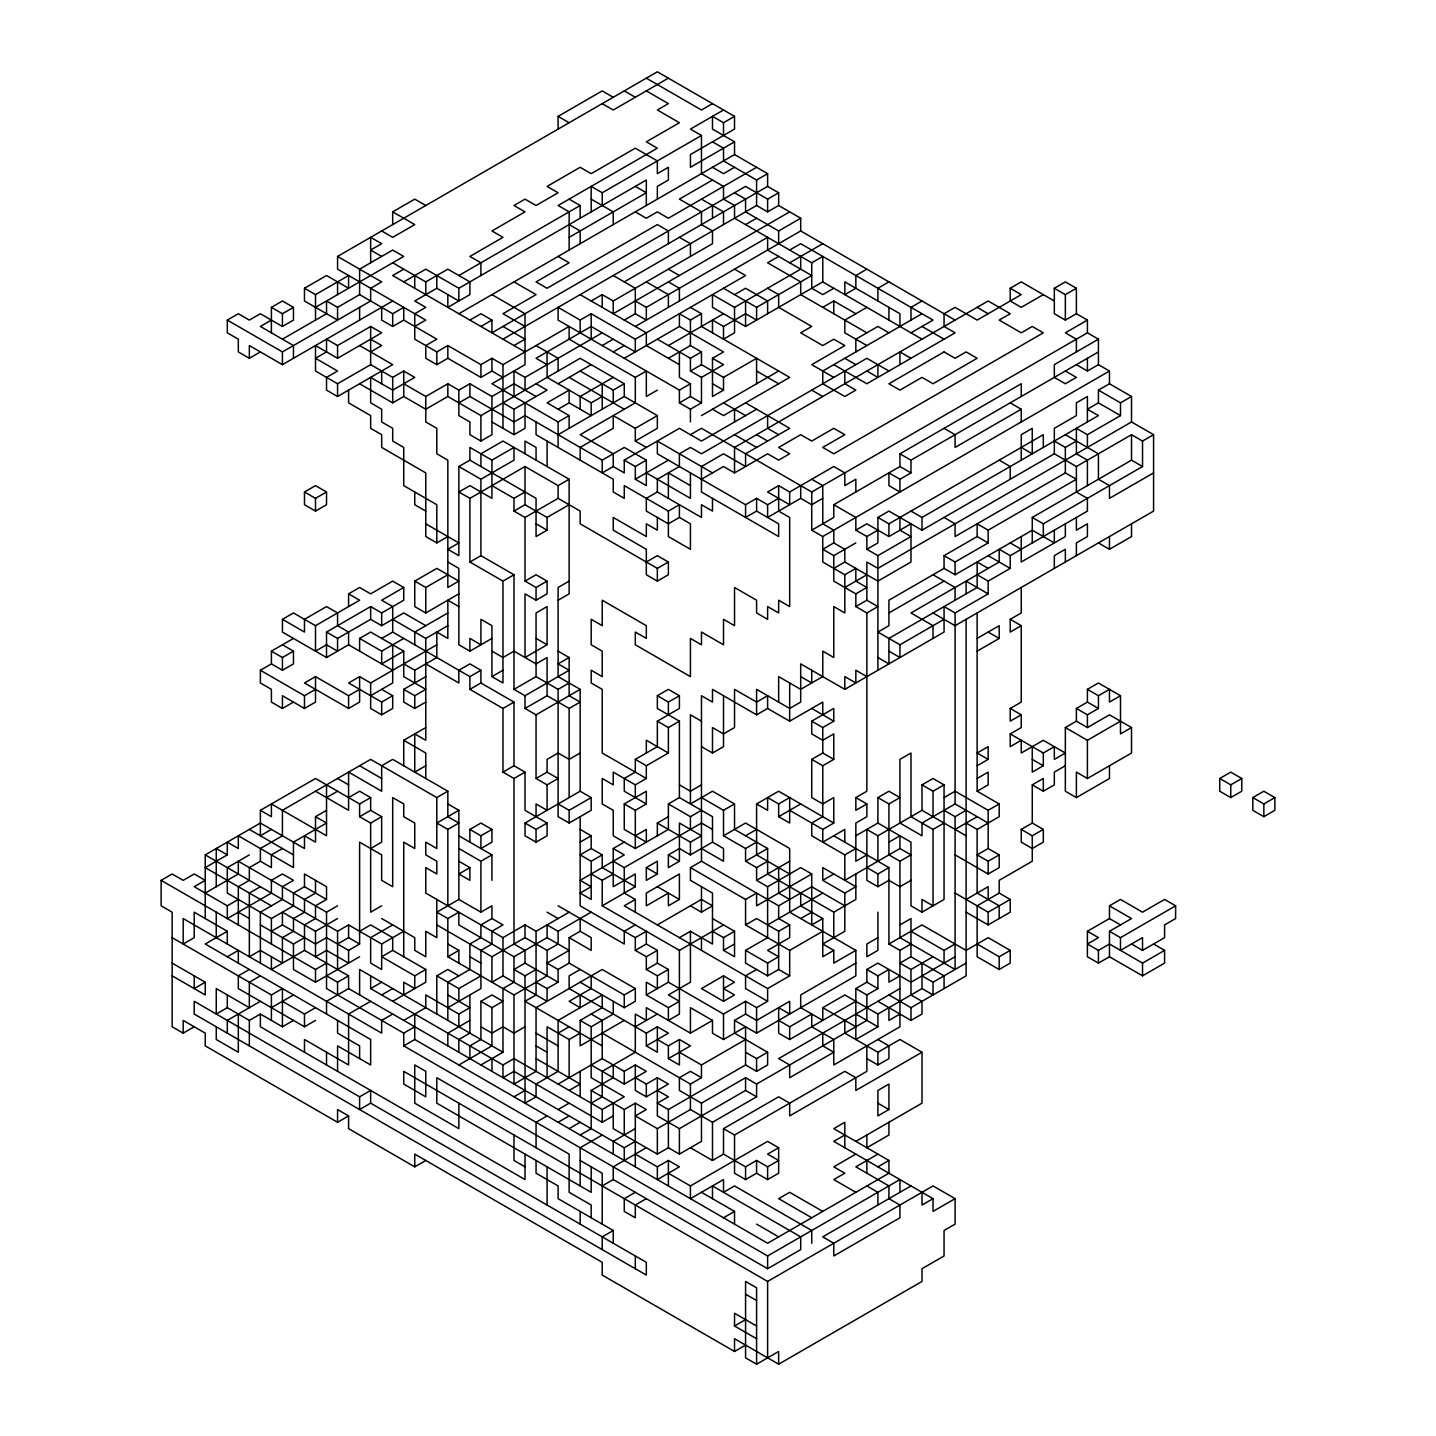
<?xml version="1.0" encoding="UTF-8"?>
<svg xmlns="http://www.w3.org/2000/svg" width="1436" height="1436" viewBox="0 0 1436 1436"><rect width="100%" height="100%" fill="white"/><g stroke="black" fill="none" stroke-linecap="round" stroke-linejoin="round"><path stroke-width="1.5" d="M392.692 224.59L392.692 211.864L414.753 199.137L425.774 205.492M558.101 129.096L558.101 116.37L602.222 90.899L613.244 97.271M260.383 351.928L249.343 358.282L238.322 351.928L238.322 339.183L227.301 332.829L227.301 320.084L238.322 313.73L249.343 320.084L260.383 313.73L282.425 326.457L293.465 320.084L293.465 307.358L282.425 300.986L271.404 307.358L271.404 332.829M414.753 326.457L425.774 320.084L337.568 269.16L337.568 256.434L657.347 71.8L734.532 116.37L734.532 129.096L690.429 154.567L690.429 167.294L734.532 141.823L734.532 154.567L458.856 313.73M304.486 288.259L326.528 275.532L348.589 288.259L348.589 275.532L315.507 294.631L304.486 288.259L304.486 300.986L337.568 320.084L337.568 307.358L359.61 294.631L392.692 313.73L403.731 307.358L403.731 320.084L392.692 326.457L381.671 320.084L381.671 307.358M668.386 78.172L613.244 109.998L602.222 103.625M271.404 320.084L260.383 326.457L293.465 345.555L293.465 358.282M271.404 307.358L282.425 313.73L293.465 307.358M315.507 307.358L403.731 256.434L392.692 250.061L359.61 269.16L359.61 294.631M282.425 339.183L326.528 313.73L326.528 300.986L337.568 307.358M403.731 269.16L392.692 275.532L525.02 351.928M227.301 320.084L282.425 351.928L370.65 300.986L370.65 288.259L381.671 281.887L337.568 256.434M403.731 281.887L425.774 269.16L458.856 288.259L646.326 180.038L646.326 205.492M712.489 103.625L701.468 109.998L646.326 78.172M249.343 358.282L249.343 345.555L282.425 364.654L392.692 300.986M392.692 262.788L425.774 281.887L447.835 269.16L469.895 281.887L469.895 294.631L447.835 307.358L447.835 294.631M723.511 109.998L690.429 129.096L701.468 135.469L701.468 173.666L723.511 186.393L723.511 199.137L734.532 205.492L734.532 218.236L811.735 262.788L822.756 256.434L822.756 281.887L745.571 326.457L712.489 307.358L712.489 294.631L734.532 307.358L800.696 269.16L800.696 256.434M359.61 345.555L392.692 364.654L337.568 396.498L326.528 390.125L326.528 377.399L337.568 371.026L315.507 358.282L326.528 351.928L326.528 339.183L337.568 345.555L370.65 326.457L381.671 332.829L337.568 358.282L315.507 345.555L315.507 371.026L337.568 383.753L370.65 364.654L392.692 377.399L403.731 371.026L414.753 377.399L392.692 390.125L370.65 377.399L370.65 402.852L381.671 409.224L381.671 421.951L392.692 428.323L392.692 441.049L403.731 447.422L403.731 485.619L436.813 504.718L436.813 542.916L447.835 536.561M458.856 288.259L458.856 300.986L436.813 288.259L414.753 300.986L425.774 307.358L414.753 313.73L414.753 339.183L436.813 351.928L447.835 345.555L480.916 364.654L491.938 358.282L502.977 364.654L569.141 326.457L569.141 339.183L635.304 377.399L646.326 371.026L646.326 396.498L657.347 390.125M458.856 275.532L580.162 205.492L580.162 218.236M591.183 211.864L591.183 186.393L602.222 192.765L701.468 135.469M734.532 141.823L712.489 129.096L712.489 116.37L723.511 122.724L734.532 116.37M370.65 351.928L381.671 345.555L370.65 339.183M569.141 237.335L646.326 192.765L635.304 186.393M469.895 320.084L480.916 313.73L491.938 320.084L491.938 332.829L745.571 186.393L767.614 199.137L778.653 192.765L778.653 205.492L800.696 218.236L800.696 230.963L635.304 326.457M712.489 180.038L679.408 199.137L701.468 211.864L701.468 224.59L712.489 230.963L712.489 243.689L613.244 300.986L602.222 294.631L591.183 300.986M734.532 167.294L723.511 173.666L712.489 167.294M480.916 326.457L491.938 320.084M756.592 167.294L668.386 218.236L657.347 211.864L646.326 218.236L635.304 211.864M403.731 320.084L436.813 339.183L425.774 345.555L425.774 358.282L436.813 364.654L447.835 358.282L480.916 377.399L491.938 371.026L502.977 377.399M712.489 141.823L723.511 148.195L723.511 160.94L756.592 180.038L767.614 173.666L767.614 186.393L778.653 192.765M359.61 383.753L392.692 402.852L403.731 396.498L425.774 409.224L447.835 396.498L480.916 415.596L580.162 358.3L624.265 383.753L624.265 396.498L558.101 434.695M502.977 339.183L767.614 186.393M403.731 383.753L425.774 396.498L447.835 383.753L458.856 390.125L469.895 383.753L491.938 396.498L513.998 383.753L536.059 396.498M513.998 345.555L525.02 339.183L502.977 326.457M624.265 281.887L756.592 205.492L767.614 211.864L778.653 205.492M756.592 383.753L756.592 358.3L723.511 377.399L701.468 364.654L701.468 351.928L690.429 358.3L690.429 371.026L701.468 377.399L701.468 402.852L690.429 396.498L690.429 383.753L679.408 390.125L558.101 320.084L558.101 307.358L580.162 320.084L591.183 313.73L635.304 339.183L745.571 275.532L734.532 269.16M745.571 224.59L756.592 218.236M304.486 491.992L315.507 485.619L326.528 491.992L326.528 504.718L315.507 511.09L304.486 504.718L304.486 491.992L315.507 498.346L326.528 491.992M458.856 402.852L469.895 396.498L469.895 383.753M789.674 211.864L613.244 313.73L613.244 300.986M513.998 396.498L513.998 371.026L525.02 377.399L602.222 332.829M624.265 320.084L635.304 313.73L646.326 320.084L646.326 307.358L635.304 300.986M646.326 307.358L767.614 237.335L767.614 250.061L811.735 275.532L756.592 307.358L723.511 288.259M734.532 192.765L745.571 199.137L745.571 211.864L778.653 230.963L800.696 218.236M602.222 345.555L613.244 339.183M502.977 402.852L513.998 409.224L547.08 390.125L536.059 383.753M558.101 383.753L591.183 364.654M613.244 351.928L624.265 345.555M778.653 256.434L767.614 262.788L800.696 281.887L800.696 294.631L866.859 332.829M789.674 250.061L800.696 243.689L933.023 320.084L910.98 332.829M458.856 390.125L458.856 415.596L469.895 421.951L469.895 434.695L480.916 441.049L491.938 434.695L491.938 396.498M624.265 358.3L679.408 326.457L723.511 351.928L712.489 358.3L712.489 396.498L723.511 390.125L723.511 377.399M679.408 326.457L679.408 313.73L690.429 320.084L701.468 313.73L701.468 326.457L789.674 377.399L723.511 415.596L712.489 409.224M734.532 294.631L745.571 288.259L767.614 300.986L767.614 313.73M789.674 262.788L822.756 243.689M425.774 523.817L458.856 542.916L447.835 549.288L458.856 555.66L458.856 466.52L469.895 460.148L536.059 498.346L536.059 536.561L547.08 530.189L547.08 517.445L525.02 504.718L525.02 466.52L558.101 485.619L569.141 479.247L569.141 593.858L558.101 600.212M491.938 421.951L513.998 434.695L525.02 428.323L525.02 402.852M558.101 409.224L569.141 402.852L591.183 415.596L591.183 402.852L547.08 377.399L547.08 351.928M613.244 377.399L580.162 396.498L580.162 409.224M668.386 345.555L723.511 313.73M469.895 460.148L469.895 447.422L491.938 460.148L513.998 447.422L513.998 460.148L480.916 479.247L458.856 466.52M491.938 294.631L525.02 313.73L525.02 364.654L491.938 383.753L558.101 421.951L569.141 415.596L569.141 428.323M591.183 402.852L602.222 396.498M580.162 371.026L613.244 390.125L624.265 383.753M668.386 358.3L690.429 345.555L690.429 320.084M712.489 332.829L712.489 320.084L723.511 326.457L745.571 313.73L756.592 320.084L756.592 307.358M491.938 460.148L491.938 498.346L469.895 485.619L458.856 491.992L469.895 498.346L525.02 466.52M690.429 371.026L701.468 364.654M833.777 288.259L822.756 294.631L811.735 288.259L811.735 262.788M866.859 269.16L855.838 275.532L855.838 288.259L844.817 294.631L844.817 281.887L899.941 313.73L899.941 326.457M701.468 377.399L723.511 364.654L712.489 358.3M822.756 307.358L833.777 300.986L855.838 313.73M282.425 619.329L304.486 632.055L304.486 619.329L326.528 606.584L337.568 612.957L337.568 625.683L348.589 632.055L348.589 644.782L326.528 657.526L282.425 632.055L282.425 619.329L293.465 612.957L315.507 625.683L359.61 600.23L348.589 593.858L348.589 606.584M348.589 593.858L359.61 587.486L370.65 593.858L392.692 581.113L403.731 587.486L403.731 600.23L381.671 612.957L370.65 606.584L326.528 632.055L326.528 657.526M491.938 485.619L513.998 498.346L525.02 491.992M635.304 428.323L657.347 415.596L657.347 428.323L635.304 441.049L635.304 428.323L613.244 415.596L613.244 428.323L580.162 447.422L580.162 460.148M679.408 390.125L679.408 402.852L690.429 396.498M888.92 281.887L877.899 288.259L877.899 300.986M293.465 702.078L282.425 708.451L271.404 702.078L271.404 689.352L260.383 682.98L260.383 670.253L271.404 663.881L271.404 651.154L293.465 638.428M513.998 498.346L513.998 511.09L525.02 504.718M469.895 396.498L513.998 421.951L525.02 415.596L602.222 460.148L624.265 447.422L646.326 460.148L646.326 485.619L635.304 479.247L635.304 466.52L646.326 460.148M679.408 402.852L690.429 409.224L701.468 402.852M866.859 307.358L844.817 320.084L844.817 332.829L866.859 345.555M271.404 651.154L282.425 657.526L293.465 651.154L293.465 663.881L282.425 670.253L271.404 663.881M403.731 587.486L381.671 600.23L392.692 606.584L392.692 632.055L381.671 638.428M458.856 593.858L425.774 612.957L414.753 606.584L414.753 581.113L436.813 568.387L458.856 581.113L447.835 587.486L447.835 460.148L436.813 453.794L436.813 428.323L425.774 421.951L425.774 396.498M513.998 511.09L525.02 517.445L558.101 498.346L580.162 511.09L580.162 523.817L657.347 568.387L668.386 562.014L668.386 574.741L657.347 581.113L646.326 574.741L646.326 549.288L613.244 530.189L613.244 517.445L646.326 536.561L646.326 523.817L657.347 530.189L657.347 517.445M635.304 377.399L635.304 402.852L580.162 434.695L613.244 453.794L613.244 466.52L602.222 472.893L602.222 460.148M613.244 466.52L624.265 472.893L624.265 460.148L679.408 428.323L701.468 441.049L756.592 409.224M701.468 415.596L778.653 371.026M326.528 632.055L337.568 638.428L370.65 619.329L370.65 606.584M414.753 581.113L425.774 587.486L447.835 574.759M469.895 498.346L469.895 562.014L480.916 555.66L513.998 574.759L513.998 689.352L525.02 695.724L569.141 670.253L558.101 663.881L569.141 657.526L569.141 695.724L580.162 702.078L569.141 708.451L547.08 695.724L525.02 708.451L525.02 695.724M547.08 517.445L569.141 504.718M690.429 434.695L701.468 428.323L811.735 491.992L1087.411 332.829L1098.432 339.183L1098.432 364.654L1087.411 371.026L1076.39 364.654M922.002 300.986L910.98 307.358L910.98 320.084M359.61 651.154L359.61 638.428L370.65 632.055L403.731 651.154L403.731 676.625L425.774 689.352L414.753 695.724L403.731 689.352L403.731 702.078L414.753 708.451L425.774 702.078M370.65 619.329L381.671 625.683L403.731 612.957L425.774 625.683M635.304 479.247L668.386 460.148M922.002 313.73L822.756 371.026L822.756 383.753L844.817 396.498L855.838 390.125L844.817 383.753L844.817 371.026M359.61 689.352L348.589 695.724L315.507 676.625L304.486 682.98L348.589 708.451L359.61 702.078L359.61 676.625L348.589 682.98L381.671 702.078L392.692 695.724L392.692 708.451L381.671 714.823L370.65 708.451L370.65 682.98L436.813 644.782M260.383 670.253L304.486 695.724L315.507 689.352M359.61 638.428L381.671 651.154L403.731 638.428M447.835 612.957L414.753 632.055L414.753 644.782M469.895 562.014L502.977 581.113L513.998 574.759M712.489 498.346L712.489 511.09L701.468 504.718L701.468 517.445L657.347 491.992L646.326 498.346L646.326 511.09L668.386 523.817L679.408 517.445L690.429 523.817L690.429 549.288L668.386 536.561L668.386 511.09L679.408 504.718L679.408 517.445M1043.308 294.631L1021.247 307.358L1010.226 300.986L1010.226 288.259L1021.247 281.887L1054.329 300.986M282.425 708.451L282.425 695.724L304.486 708.451L315.507 702.078L315.507 676.625M403.731 651.154L381.671 663.881L381.671 651.154M425.774 765.747L414.753 772.119L414.753 733.922L425.774 740.276L425.774 638.428L447.835 625.683M525.02 517.445L525.02 581.113L536.059 574.759L547.08 581.113L547.08 593.858L536.059 600.212L525.02 593.858L525.02 657.509L547.08 644.782L547.08 606.584L536.059 612.957L536.059 676.625L513.998 689.352M701.468 479.247L723.511 466.52L734.532 472.893L767.614 453.794L778.653 460.148L789.674 453.794L778.653 447.422L800.696 434.695L811.735 441.049L833.777 428.323L844.817 434.695L822.756 447.422L833.777 453.794L1043.308 332.829L1032.269 326.457L1021.247 332.829L999.187 320.084L1010.226 313.73L988.165 300.986L734.532 447.422L734.532 472.893M525.02 581.113L536.059 587.486L547.08 581.113M1054.329 288.259L1065.35 281.887L1076.39 288.259L1076.39 313.73L1065.35 320.084L1054.329 313.73L1054.329 288.259L1065.35 294.631L1076.39 288.259M370.65 695.724L392.692 682.98L392.692 644.782M414.753 682.98L414.753 670.253L436.813 657.526L436.813 632.055L447.835 638.41L447.835 600.212L458.856 606.584M569.141 581.113L558.101 587.486L558.101 676.625L580.162 689.352L580.162 791.218L525.02 823.043L525.02 835.788L536.059 842.142L547.08 835.788L547.08 823.043L525.02 810.317L525.02 772.119L513.998 765.747L502.977 772.119L502.977 708.451L469.895 689.352L469.895 676.625L480.916 670.253L480.916 682.98L513.998 702.078L513.998 765.747M403.731 689.352L425.774 676.625M447.835 562.014L458.856 568.387L458.856 644.782L469.895 651.154L491.938 638.41M646.326 562.014L657.347 555.642L668.386 562.014M712.489 472.893L657.347 441.049L657.347 453.794L745.571 504.718L756.592 498.346L767.614 504.718L778.653 498.346M789.674 491.992L778.653 485.619L767.614 491.992L789.674 504.718L789.674 491.992L833.777 466.52L844.817 472.893L844.817 485.619L855.838 479.247L855.838 491.992M756.592 498.346L756.592 511.09L745.571 517.445L745.571 504.718M1087.411 332.829L1087.411 320.084L1065.35 332.829L1076.39 339.183L1076.39 351.928M271.404 829.416L260.383 835.788L260.383 810.317L315.507 778.491L359.61 803.945L370.65 797.59L370.65 810.317L359.61 816.689L359.61 803.945M469.895 689.352L480.916 682.98M469.895 651.154L469.895 638.41L480.916 644.782L480.916 619.311L491.938 625.683L491.938 676.625L502.977 670.253M822.756 498.346L811.735 504.718L800.696 498.346L767.614 517.445L767.614 504.718M194.219 1026.776L183.18 1033.148L172.158 1026.776L172.158 912.183L161.137 905.811L161.137 880.34L172.158 873.985L183.18 880.34L194.219 873.985L205.24 880.34L194.219 886.712L227.301 905.811L238.322 899.439M205.24 918.555L205.24 854.887L260.383 823.043L304.486 848.514L304.486 835.788L315.507 842.142L315.507 816.689L326.528 810.317M403.731 765.747L403.731 740.276L425.774 727.549M811.735 491.992L811.735 530.189L833.777 517.445L833.777 504.718L899.941 466.52L899.941 453.794L1021.247 383.753L1021.247 396.498M1098.432 339.183L1054.329 364.654L1054.329 377.399L1065.35 383.753L1076.39 377.399L1065.35 371.026M315.507 816.689L326.528 823.043L293.465 842.142L293.465 867.613L238.322 835.788L238.322 848.514L227.301 842.142L227.301 854.887L205.24 867.613L271.404 905.811M326.528 797.59L337.568 791.218M899.941 453.794L910.98 460.148L1098.432 351.928M249.343 854.887L227.301 867.613L227.301 893.084L271.404 918.537L293.465 905.811L293.465 893.084L304.486 886.712L326.528 899.439L326.528 886.712L304.486 873.985L304.486 886.712M348.589 797.59L359.61 791.218L370.65 797.59M502.977 708.451L513.998 702.078M899.941 479.247L899.941 491.992L888.92 485.619L888.92 472.893L899.941 479.247L910.98 472.893L910.98 460.148M1021.247 421.951L1021.247 409.224L955.084 447.422L955.084 434.695L944.062 428.323M205.24 893.084L238.322 873.985L238.322 861.241L326.528 912.183L337.568 905.811M282.425 848.514L271.404 854.887L271.404 867.613L260.383 861.241L249.343 867.613L249.343 880.34L238.322 886.712L238.322 924.91M536.059 676.625L558.101 689.352L569.141 682.98M811.735 530.189L822.756 536.543L1109.472 371.026L1109.472 383.753L1131.514 396.498L1131.514 421.951L877.899 568.387L866.859 562.014L866.859 600.212L877.899 606.584L866.859 612.957L855.838 606.584L855.838 593.858L833.777 581.113L833.777 555.642L822.756 549.288L833.777 542.916L844.817 549.288L844.817 562.014L877.899 581.113L910.98 562.014L910.98 523.817L888.92 536.543L866.859 523.817L855.838 530.189L855.838 517.445L833.777 504.718M525.02 708.451L536.059 714.823L580.162 689.352M877.899 530.189L866.859 536.543L866.859 549.288L877.899 542.916L877.899 517.445L888.92 511.09L922.002 530.189L1054.329 453.794L1076.39 466.52L1131.514 434.695L1142.535 441.049L1153.575 434.695L1153.575 511.09L955.084 625.683L933.023 612.957M1098.432 390.125L1120.493 402.852L1120.493 415.596L1098.432 402.852L1098.432 390.125L1109.472 383.753M260.383 886.712L249.343 893.084L249.343 956.753L260.383 950.381L282.425 963.107L282.425 937.654L293.465 931.282L293.465 918.537L304.486 912.183L304.486 899.439L315.507 893.084L315.507 880.34M359.61 816.689L370.65 823.043L381.671 816.689L381.671 842.142L370.65 848.514M833.777 555.642L855.838 542.916M877.899 517.445L888.92 523.817L1043.308 434.695L1043.308 447.422M1098.432 402.852L1087.411 409.224L1098.432 415.596L922.002 517.445L910.98 511.09M260.383 861.241L260.383 848.514L282.425 835.788L282.425 810.317L370.65 759.393L436.813 797.572L447.835 791.218L447.835 816.689L458.856 823.043L447.835 829.416L436.813 823.043L458.856 810.317L458.856 899.439L436.813 912.183L447.835 918.537L458.856 912.183L458.856 924.91L513.998 956.753L547.08 937.636L569.141 950.381L547.08 963.107L558.101 969.48L569.141 963.107L624.265 994.951L635.304 988.578L635.304 1001.305L624.265 1007.677L580.162 982.206M833.777 568.387L844.817 562.014M1120.493 402.852L1131.514 396.498M392.692 1014.049L381.671 1020.404L381.671 1033.148L183.18 918.555L183.18 944.008L194.219 937.654L194.219 912.183L227.301 931.282L205.24 944.008L370.65 1039.502L370.65 1064.973L337.568 1045.875L337.568 1071.346M822.756 536.543L822.756 562.014L844.817 574.759L855.838 568.387L855.838 581.113L866.859 587.486L855.838 593.858M866.859 549.288L877.899 555.642L910.98 536.543L899.941 530.189L899.941 517.445M1054.329 441.049L1065.35 447.422L1076.39 441.049M1087.411 485.619L1087.411 460.148L1076.39 453.794L1076.39 428.323L1087.411 434.695L1120.493 415.596M502.977 772.119L513.998 778.474L525.02 772.119M657.347 835.788L657.347 823.043L690.429 842.142L701.468 835.788L679.408 823.043L679.408 861.241L668.386 867.613L668.386 854.887L679.408 848.514L690.429 854.887L712.489 842.142L712.489 816.671L679.408 797.572L679.408 721.177L657.347 708.451L657.347 695.724L668.386 689.352L679.408 695.724L679.408 708.451L657.347 721.177L657.347 746.648L635.304 759.375L635.304 772.119L624.265 778.474L624.265 791.218L646.326 803.945L646.326 791.218L624.265 803.945L624.265 829.416L646.326 842.142L646.326 829.416L635.304 835.788M844.817 587.486L866.859 574.759M227.301 956.753L238.322 950.381L238.322 963.107M271.404 931.282L282.425 924.91L315.507 944.008L326.528 937.654L348.589 950.381L359.61 944.008L359.61 842.142L381.671 854.887L381.671 880.34L392.692 886.712L392.692 797.59L403.731 803.945L403.731 816.689L414.753 823.043L414.753 848.514L403.731 842.142L403.731 956.753M326.528 899.439L315.507 905.811L315.507 918.537L304.486 924.91L304.486 950.381L271.404 969.48L271.404 956.753M536.059 778.474L547.08 772.119L558.101 778.474L547.08 784.846L536.059 778.474L536.059 714.823M580.162 753.02L569.141 759.375L558.101 753.02L547.08 759.375L547.08 772.119M657.347 695.724L668.386 702.078L679.408 695.724M1054.329 530.189L1054.329 542.916L1032.269 530.189L955.084 574.759L944.062 568.387L944.062 555.66L977.144 536.543L977.144 523.817L988.165 530.189L1076.39 479.247L1065.35 472.893L955.084 536.543L955.084 523.817L944.062 517.445M172.158 975.852L205.24 994.951L205.24 982.206L194.219 988.578L194.219 975.852M469.895 842.142L469.895 829.416L480.916 823.043L491.938 829.416L491.938 842.142L480.916 848.514L480.916 835.788L491.938 829.416M855.838 606.584L866.859 600.212M249.343 969.48L238.322 975.852L238.322 988.578L304.486 1026.776L315.507 1020.404M260.383 924.91L293.465 944.008L304.486 937.654M282.425 924.91L282.425 912.183L315.507 931.282L337.568 918.537M657.347 721.177L668.386 727.549L679.408 721.177M944.062 568.387L888.92 600.212L888.92 625.683L877.899 632.055L899.941 644.782L944.062 619.311M944.062 555.66L955.084 562.014L988.165 542.916L988.165 530.189M1032.269 542.916L1032.269 517.445L1131.514 460.148L1142.535 466.52L1142.535 441.049M260.383 975.852L249.343 982.206L249.343 1007.677L216.262 988.578L216.262 1014.049L227.301 1007.677L249.343 1020.404L260.383 1014.049L282.425 1026.776L293.465 1020.404M205.24 854.887L337.568 931.282L348.589 924.91L381.671 944.008L403.731 931.282M381.671 905.811L370.65 912.183L370.65 823.043M888.92 612.957L944.062 581.113M1032.269 517.445L1043.308 523.817L1142.535 466.52M337.568 944.008L348.589 937.654L359.61 944.008M359.61 931.282L370.65 924.91L392.692 937.654L392.692 950.381L425.774 969.48L425.774 982.206L392.692 1001.305M469.895 867.613L458.856 873.985L469.895 880.34L469.895 867.613L458.856 861.241M458.856 848.514L480.916 861.241L491.938 854.887L491.938 880.34M525.02 823.043L536.059 829.416L547.08 823.043M558.101 803.945L569.141 810.317L591.183 797.59L591.183 810.317L569.141 823.043L558.101 816.689L558.101 689.352M635.304 759.375L646.326 765.747L668.386 753.02L668.386 727.549M933.023 638.41L933.023 625.683L910.98 612.957L999.187 562.014L999.187 549.288L1010.226 555.66L1087.411 511.09L1087.411 498.346L1076.39 491.992L1076.39 466.52M1153.575 472.893L1109.472 498.346L1109.472 485.619L1098.432 479.247L1098.432 453.794L1065.35 434.695M260.383 1001.305L227.301 1020.404L227.301 1033.148M172.158 937.654L271.404 994.951L282.425 988.578L282.425 1026.776M161.137 880.34L315.507 969.48L326.528 963.107M392.692 924.91L370.65 937.654L370.65 963.107L381.671 969.48L381.671 944.008M679.408 797.572L668.386 803.945L668.386 829.416L635.304 848.514L613.244 835.788L613.244 810.317L602.222 803.945L602.222 778.474L613.244 784.846L613.244 772.119L635.304 784.846L646.326 778.474L646.326 765.747M679.408 937.636L690.429 931.282L712.489 944.008L712.489 893.084L690.429 880.34L690.429 867.613L701.468 861.241L701.468 695.724L712.489 702.078L712.489 689.352L756.592 714.823L767.614 708.451L789.674 721.177L822.756 702.078L822.756 714.823M977.144 574.759L988.165 581.113L1010.226 568.387L1010.226 555.66M271.404 1007.677L293.465 994.951M293.465 944.008L293.465 969.48L315.507 982.206L359.61 956.753M701.468 746.648L712.489 753.02L723.511 746.648L723.511 695.724M756.592 714.823L756.592 689.352L789.674 708.451L800.696 702.078L800.696 663.881L844.817 689.352L944.062 632.055L944.062 606.584L955.084 612.957L988.165 593.858L988.165 581.113M326.528 975.852L337.568 982.206L348.589 975.852L348.589 988.578L326.528 1001.305L326.528 1014.049M392.692 950.381L381.671 956.753L414.753 975.852L425.774 969.48M580.162 842.142L591.183 835.788L591.183 848.514L580.162 854.887L591.183 861.241L602.222 854.887L602.222 867.613L635.304 886.712L602.222 905.811L602.222 880.34L613.244 873.985M624.265 803.945L635.304 810.317L646.326 803.945M282.425 1001.305L304.486 1014.049L315.507 1007.677M458.856 899.439L480.916 912.183L491.938 905.811L491.938 918.537L480.916 924.91L480.916 937.636L469.895 944.008L469.895 969.48L447.835 982.206L447.835 1020.404M701.468 784.846L690.429 791.218L679.408 784.846M811.735 721.177L833.777 708.451L833.777 721.177L822.756 727.549L811.735 721.177L811.735 733.922L822.756 740.276L833.777 733.922L833.777 759.375L822.756 765.747L811.735 759.375L811.735 797.572L822.756 803.945L833.777 797.572L833.777 823.043L822.756 829.416L789.674 810.317M1098.432 542.916L1109.472 549.288L1131.514 536.561L1131.514 523.817M370.65 975.852L370.65 988.578L381.671 982.206M635.304 886.712L635.304 873.985L613.244 886.712L613.244 848.514L624.265 842.142M657.347 823.043L668.386 816.671M977.144 638.428L999.187 625.683L999.187 638.428L977.144 651.154M1010.226 733.922L1043.308 753.02L1054.329 746.648L1054.329 759.393L1065.35 753.02L1043.308 740.294L1021.247 753.02L1021.247 740.276L1010.226 746.648L1010.226 733.922L1021.247 727.549L1021.247 714.823L1010.226 721.177L1010.226 708.451L1021.247 702.078L1021.247 625.683L1010.226 632.055L1010.226 619.329L1021.247 612.957L1021.247 587.486M370.65 1001.305L348.589 1014.049L348.589 1064.973L304.486 1039.502L304.486 1052.247M381.671 994.951L392.692 988.578M447.835 918.537L447.835 956.753L458.856 950.381L458.856 963.107M668.386 803.945L690.429 816.671L701.468 810.317M436.813 1014.049L436.813 975.852L447.835 969.48L458.856 975.852M436.813 797.572L436.813 848.514L425.774 842.142L425.774 854.887L436.813 861.241L436.813 873.985L425.774 867.613L425.774 893.084L502.977 937.636L525.02 924.91L536.059 931.282L569.141 912.183M613.244 861.241L624.265 867.613L701.468 823.043L712.489 829.416M701.468 797.572L723.511 810.317L734.532 803.945L734.532 829.416L767.614 848.514L767.614 873.985L833.777 912.183L833.777 937.636M811.735 759.375L822.756 753.02L833.777 759.375M436.813 924.91L491.938 956.753L525.02 937.636L547.08 950.381L558.101 944.008L558.101 931.282L591.183 912.183M646.326 867.613L657.347 861.241L657.347 873.985L646.326 880.34L646.326 867.613L657.347 873.985M789.674 873.985L756.592 854.887L756.592 803.945L778.653 791.218L833.777 823.043M403.731 1020.404L425.774 1007.677L425.774 994.951L458.856 1014.049L469.895 1007.677L447.835 994.951M436.813 975.852L458.856 988.578L480.916 975.852M723.511 810.317L723.511 835.788L745.571 823.043L789.674 848.514L789.674 912.183L855.838 950.381L855.838 975.852L756.592 1033.148L734.532 1020.404L745.571 1014.049L745.571 1001.305L756.592 1007.677L767.614 1001.305L767.614 988.578L624.265 905.811L635.304 899.439L635.304 912.183M778.653 803.945L789.674 797.572L789.674 823.043L778.653 816.689L778.653 803.945L767.614 797.572L767.614 810.317L756.592 803.945M326.528 912.183L326.528 988.578L403.731 1033.148L414.753 1026.776M447.835 1007.677L480.916 988.578L480.916 950.381L491.938 944.008L491.938 931.282L502.977 924.91L491.938 918.537M536.059 982.206L547.08 988.578L547.08 1001.305L502.977 975.852L491.938 982.206L491.938 956.753M558.101 969.48L558.101 982.206L525.02 963.107L513.998 969.48L525.02 975.852L536.059 969.48M569.141 937.636L580.162 931.282L591.183 937.636L591.183 950.381L569.141 937.636L569.141 963.107M745.571 835.788L756.592 829.416M778.653 816.689L800.696 803.945M403.731 1033.148L403.731 1045.875L414.753 1039.502L767.614 1243.235L888.92 1173.212L888.92 1160.467L833.777 1128.642L844.817 1122.27L844.817 1147.741M480.916 1001.305L491.938 994.951L502.977 1001.305L491.938 1007.677L480.916 1001.305L480.916 1039.502L469.895 1045.875L469.895 1058.601M723.511 835.788L745.571 848.514L756.592 842.142M469.895 1020.404L447.835 1033.148L447.835 1045.875M447.835 956.753L513.998 994.951L547.08 975.852L547.08 950.381M635.304 924.91L624.265 931.282L624.265 944.008L558.101 905.811M679.408 899.439L668.386 905.811L668.386 893.084L646.326 905.811L646.326 893.084L679.408 873.985L679.408 899.439L657.347 886.712M745.571 848.514L745.571 861.241L767.614 848.514M866.859 854.887L855.838 861.241L855.838 823.043L866.859 816.689L866.859 803.945L855.838 810.317L855.838 797.572L866.859 791.218L866.859 612.957M359.61 1096.817L370.65 1090.445L370.65 1103.171L359.61 1109.543L359.61 1096.817L194.219 1001.305L194.219 1014.049L646.326 1275.078L646.326 1262.334L370.65 1103.171M547.08 988.578L558.101 982.206M580.162 969.48L569.141 975.852L569.141 988.578L646.326 1033.148L657.347 1026.776L668.386 1033.148L646.326 1045.875L646.326 1033.148M635.304 937.636L646.326 931.282L646.326 944.008L635.304 950.381L635.304 937.636L580.162 905.811L580.162 816.689M657.347 924.91L701.468 899.439L712.489 905.811L701.468 912.183L690.429 905.811M745.571 861.241L756.592 867.613L767.614 861.241M877.899 797.59L888.92 791.218L899.941 797.59L888.92 803.945L877.899 797.59L877.899 823.043L910.98 842.142L910.98 905.811L922.002 912.183L944.062 899.439L944.062 784.846L933.023 778.491L922.002 784.846L922.002 810.317L966.105 835.788M183.18 1033.148L183.18 1020.404L205.24 1033.148L205.24 1045.875L337.568 1122.27L348.589 1115.916L348.589 1128.642L414.753 1166.84L425.774 1160.467M756.592 867.613L756.592 880.34L789.674 861.241M1076.39 721.177L1076.39 708.451L1087.411 702.078L1087.411 689.352L1098.432 682.98L1120.493 695.724L1120.493 733.922L1131.514 727.549L1131.514 753.02L1087.411 778.491L1076.39 772.119L1076.39 797.59L1065.35 791.218L1065.35 727.549L1076.39 721.177L1087.411 727.549L1109.472 714.823L1131.514 727.549M458.856 1064.973L491.938 1045.875L491.938 1007.677M525.02 1026.776L513.998 1033.148L502.977 1026.776L491.938 1033.148L480.916 1026.776M646.326 956.735L657.347 950.381L657.347 963.107L646.326 969.48L646.326 956.735L635.304 950.381M690.429 867.613L745.571 899.439L756.592 893.084L756.592 905.811L811.735 873.985L811.735 924.91L822.756 918.537L822.756 956.735L833.777 950.381L833.777 963.107L855.838 950.381M756.592 880.34L767.614 886.712L800.696 867.613L811.735 873.985M855.838 835.788L877.899 823.043M922.002 784.846L933.023 791.218L944.062 784.846M977.144 765.747L988.165 759.393L988.165 746.648L977.144 753.02L988.165 759.393M1087.411 689.352L1098.432 695.724L1109.472 689.352L1109.472 702.078L1120.493 695.724M480.916 1064.973L502.977 1052.247L502.977 988.578L513.998 982.206L513.998 956.753M602.222 905.811L679.408 950.381L723.511 924.91M822.756 765.747L822.756 816.689L811.735 823.043L811.735 835.788L844.817 854.887L855.838 848.514M910.98 880.34L899.941 886.712L888.92 880.34L877.899 886.712L866.859 880.34L866.859 829.416L877.899 835.788L922.002 810.317M944.062 797.59L955.084 791.218L988.165 810.317L999.187 803.945L999.187 816.689L977.144 829.416L977.144 893.084L999.187 905.811L999.187 918.555M977.144 778.491L988.165 772.119L988.165 784.846L977.144 791.218L977.144 612.957M1076.39 708.451L1087.411 714.823L1098.432 708.451L1098.432 695.724M370.65 988.578L502.977 1064.973L513.998 1058.601L602.222 1109.543L624.265 1096.799L591.183 1077.7L591.183 1026.776L580.162 1020.404L580.162 1045.875L624.265 1020.404M558.101 1033.148L569.141 1026.776M580.162 1020.404L602.222 1007.677L602.222 994.951L558.101 1020.404L558.101 1071.346L536.059 1084.072L536.059 1096.799L525.02 1103.171L525.02 975.852M657.347 975.834L668.386 969.48L668.386 982.206L646.326 994.951L646.326 982.206L657.347 988.578L657.347 975.834L646.326 969.48M723.511 937.636L734.532 931.282L734.532 956.735L723.511 950.381L723.511 937.636L712.489 931.282M745.571 924.91L756.592 918.537L778.653 931.282L789.674 924.91L789.674 937.636L767.614 950.381L778.653 956.735L767.614 963.107L745.571 950.381L745.571 963.107L767.614 975.834L778.653 969.48L789.674 975.834L789.674 950.381L745.571 924.91L745.571 899.439M701.468 861.241L778.653 905.811L811.735 886.712L844.817 905.811M822.756 880.34L844.817 893.084L855.838 886.712L822.756 867.613L822.756 880.34L833.777 873.985M888.92 842.142L899.941 835.788L899.941 848.514L910.98 854.887L899.941 861.241L888.92 854.887L888.92 803.945M955.084 612.957L955.084 803.945L922.002 823.043L922.002 835.788L899.941 823.043L899.941 759.375L910.98 753.02L910.98 816.689L933.023 829.416L944.062 823.043M547.08 1077.7L547.08 1026.776L569.141 1039.502L580.162 1033.148M591.183 1026.776L613.244 1014.049L613.244 1001.305M723.511 950.381L734.532 944.008M767.614 924.91L822.756 893.084M899.941 848.514L844.817 880.34L844.817 854.887M944.062 810.317L955.084 816.689L966.105 810.317M1043.308 753.02L1043.308 765.747L1032.269 772.119L1032.269 746.648M1065.35 727.549L1087.411 740.294L1120.493 721.177M745.571 950.381L767.614 937.636L767.614 886.712M800.696 918.537L811.735 912.183M866.859 867.613L877.899 873.985L888.92 867.613L833.777 835.788M955.084 829.416L977.144 816.689M1032.269 823.043L1043.308 829.416L1043.308 842.142L1032.269 848.514L1021.247 842.142L1021.247 829.416L1032.269 823.043L1032.269 784.846L1043.308 778.491L1043.308 791.218L1054.329 784.846L1054.329 772.119L1065.35 765.747M513.998 1096.799L525.02 1090.445M635.304 1026.776L657.347 1014.049M646.326 994.951L668.386 1007.677L679.408 1001.305L668.386 994.951L690.429 982.206L690.429 931.282M723.511 975.834L701.468 988.578L723.511 1001.305L734.532 994.951L723.511 988.578L734.532 982.206L723.511 975.834L723.511 1001.305M833.777 912.183L855.838 899.439L855.838 873.985M558.101 1084.072L602.222 1058.601L624.265 1071.346L635.304 1064.973L646.326 1071.346L624.265 1084.072L591.183 1064.973M756.592 969.48L745.571 975.834L745.571 988.578L767.614 1001.305M789.674 950.381L822.756 931.282M569.141 1090.445L580.162 1084.072L536.059 1058.601M999.187 854.887L988.165 848.514L977.144 854.887L988.165 861.241L999.187 854.887L999.187 867.613L988.165 873.985L955.084 854.887M1076.39 797.59L1109.472 778.491L1109.472 765.747M547.08 1115.916L536.059 1122.27L536.059 1147.741M558.101 1109.543L569.141 1103.171M580.162 1135.014L591.183 1128.642L591.183 1090.445L613.244 1077.7L613.244 1064.973M668.386 1045.875L679.408 1039.502L690.429 1045.875L668.386 1058.601L668.386 1045.875L657.347 1039.502M591.183 1103.171L602.222 1096.799L602.222 1071.346L635.304 1052.247L635.304 1014.049L646.326 1020.404L646.326 1007.677L690.429 1033.148L712.489 1020.404L712.489 1033.148L723.511 1039.502L745.571 1026.776L745.571 1064.973L668.386 1109.543L657.347 1103.171L668.386 1096.799L657.347 1090.445M668.386 982.206L723.511 1014.049L745.571 1001.305M767.614 988.578L789.674 975.834M1021.247 829.416L1032.269 835.788L1043.308 829.416M558.101 1122.27L569.141 1115.916M877.899 937.654L866.859 944.008L866.859 956.753L877.899 950.381L877.899 912.183M899.941 924.91L910.98 918.555L910.98 956.753L944.062 975.852L944.062 988.578M569.141 1128.642L580.162 1122.27M635.304 1077.7L646.326 1084.072L657.347 1077.7L668.386 1084.072L646.326 1096.799L635.304 1090.445L635.304 1064.973M855.838 963.107L800.696 994.951L800.696 1007.677L822.756 1020.404L822.756 1007.677L844.817 994.951L877.899 1014.049L922.002 988.578L933.023 994.951L933.023 982.206L922.002 975.852M888.92 867.613L888.92 944.008L922.002 924.91L966.105 950.381L988.165 937.654L1010.226 950.381L1010.226 963.107L999.187 969.48L977.144 956.753L977.144 905.811L999.187 893.084L1010.226 899.457L1010.226 912.183L988.165 924.91L966.105 912.183M966.105 899.457L988.165 886.712L988.165 899.457M502.977 1064.973L502.977 1077.7L513.998 1071.346L602.222 1122.27L613.244 1115.898M591.183 1090.445L624.265 1109.543L635.304 1103.171L646.326 1109.543L635.304 1115.898L657.347 1128.642L690.429 1109.543L712.489 1122.27L756.592 1096.799L756.592 1084.072L745.571 1077.7L701.468 1103.171L679.408 1090.445L679.408 1077.7L690.429 1071.346L701.468 1077.7L701.468 1064.973L745.571 1039.502M877.899 1014.049L877.899 1026.776L855.838 1039.502L855.838 988.578L866.859 982.206L866.859 969.48L877.899 963.107L910.98 982.206L955.084 956.753M888.92 944.008L899.941 950.381L910.98 944.008M602.222 1135.014L580.162 1147.741L580.162 1185.939M602.222 1033.148L690.429 1084.072L701.468 1077.7M778.653 1020.404L789.674 1026.776L811.735 1014.049L811.735 1026.776L833.777 1039.502L833.777 1064.973L899.941 1026.776L899.941 950.381M866.859 969.48L877.899 975.852L888.92 969.48L888.92 982.206L899.941 975.852M910.98 956.753L899.941 963.107L910.98 969.48L933.023 956.753M955.084 893.084L988.165 912.183L1010.226 899.457M1219.738 778.491L1230.76 772.119L1241.781 778.491L1241.781 791.218L1230.76 797.59L1219.738 791.218L1219.738 778.491L1230.76 784.846L1241.781 778.491M635.304 1128.642L613.244 1141.369L613.244 1154.113M745.571 1052.247L756.592 1058.601L767.614 1052.247L767.614 1064.973L756.592 1071.346L745.571 1064.973M745.571 1014.049L756.592 1020.404L789.674 1001.305L789.674 1014.049L778.653 1007.677L778.653 1033.148L789.674 1039.502L855.838 1001.305M855.838 988.578L866.859 994.951L877.899 988.578L877.899 975.852M910.98 931.282L944.062 950.381L955.084 944.008M348.589 988.578L624.265 1147.741L635.304 1141.369M899.941 988.578L778.653 1058.601L789.674 1064.973L789.674 1077.7L833.777 1052.247L822.756 1045.875L822.756 1033.148M646.326 1147.741L613.244 1166.84L613.244 1179.566L767.614 1268.706L800.696 1249.607L800.696 1236.863L712.489 1185.939L712.489 1198.665M657.347 1077.7L657.347 1115.898L679.408 1128.642L745.571 1090.445L756.592 1096.799M756.592 1084.072L866.859 1020.404L866.859 994.951M933.023 982.206L966.105 963.107M1252.82 797.59L1263.842 791.218L1274.863 797.59L1274.863 810.317L1263.842 816.689L1252.82 810.317L1252.82 797.59L1263.842 803.945L1274.863 797.59M602.222 1185.939L613.244 1179.566M613.244 1103.171L613.244 1128.642L657.347 1154.113L668.386 1147.741L668.386 1109.543M899.941 1014.049L888.92 1020.404L888.92 1007.677M888.92 994.951L910.98 1007.677L966.105 975.852L966.105 619.329M977.144 944.008L999.187 956.753L1010.226 950.381M657.347 1166.84L668.386 1160.467L679.408 1166.84L657.347 1179.566L657.347 1166.84L635.304 1154.113M668.386 1147.741L679.408 1154.113L701.468 1141.369L701.468 1103.171M723.511 1128.642L734.532 1135.014L734.532 1173.212L745.571 1179.566L756.592 1173.212L767.614 1179.566L778.653 1173.212L778.653 1147.741L767.614 1154.113L778.653 1160.467L767.614 1166.84L756.592 1160.467L745.571 1166.84L723.511 1154.113L723.511 1128.642L778.653 1096.799L789.674 1103.171L789.674 1115.898L866.859 1071.346L866.859 1045.875M877.899 1001.305L910.98 1020.404L922.002 1014.049L922.002 1001.305L910.98 994.951L910.98 969.48M1120.493 924.91L1109.472 918.555L1109.472 905.811L1120.493 899.439L1142.535 912.183L1164.596 899.439L1175.617 905.811L1175.617 918.555L1164.596 924.91L1164.596 937.654L1142.535 950.381L1131.514 944.008M635.304 1192.311L624.265 1198.665L624.265 1211.41L635.304 1217.764L635.304 1205.037L646.326 1198.665M734.532 1135.014L844.817 1071.346L855.838 1077.7L855.838 1090.445L922.002 1052.247L922.002 1103.171L855.838 1141.369M844.817 1020.404L844.817 1033.148L877.899 1052.247L899.941 1039.502L922.002 1052.247M1153.575 944.008L1164.596 950.381L1164.596 963.107L1142.535 975.852L1109.472 956.753L1098.432 963.107L1087.411 956.753L1087.411 931.282L1109.472 918.555M690.429 1147.741L712.489 1160.467L723.511 1154.113M866.859 1058.601L877.899 1064.973L888.92 1058.601L888.92 1045.875L877.899 1039.502M1109.472 956.753L1109.472 931.282L1131.514 918.555L1109.472 905.811M613.244 1243.235L613.244 1230.508L602.222 1236.863L602.222 1249.607M668.386 1173.212L690.429 1185.939L767.614 1141.369L778.653 1147.741M1087.411 931.282L1098.432 937.654L1087.411 944.008L1098.432 950.381L1109.472 944.008L1142.535 963.107L1142.535 975.852M1109.472 931.282L1120.493 937.654L1175.617 905.811M844.817 1135.014L833.777 1141.369L933.023 1198.665L933.023 1211.41L955.084 1198.665L955.084 1224.136L944.062 1230.508L944.062 1255.962L922.002 1268.706L922.002 1281.433L778.653 1364.2L734.532 1338.729L734.532 1351.473L745.571 1345.101M888.92 1109.543L877.899 1115.916L877.899 1090.445L888.92 1084.072L888.92 1109.543L877.899 1103.171M1142.535 963.107L1164.596 950.381M723.511 1217.764L734.532 1211.41L734.532 1224.136M855.838 1154.113L833.777 1166.84L844.817 1173.212L833.777 1179.566L855.838 1192.311M877.899 1154.113L855.838 1166.84L888.92 1185.939L888.92 1198.665L899.941 1205.037L899.941 1217.764L833.777 1255.962L833.777 1243.235L822.756 1236.863L910.98 1185.939M877.899 1166.84L888.92 1160.467M403.731 1045.875L767.614 1255.962L899.941 1179.566L899.941 1192.311M458.856 1103.171L458.856 1128.642L414.753 1103.171L414.753 1064.973L425.774 1071.346L425.774 1096.817L403.731 1084.072L403.731 1071.346L767.614 1281.433L933.023 1185.939L955.084 1198.665M933.023 1198.665L922.002 1205.037L922.002 1192.311M756.592 1326.002L734.532 1313.276L734.532 1326.002L745.571 1319.63M756.592 1364.2L756.592 1287.805L745.571 1281.433L745.571 1357.828L756.592 1364.2L778.653 1351.473L778.653 1364.2M1076.39 313.73L1087.411 320.084M1010.226 288.259L1021.247 294.631L977.144 320.084L955.084 307.358L944.062 313.73L944.062 326.457L955.084 332.829L866.859 383.753L833.777 364.654M646.326 90.899L668.386 103.625L657.347 109.998L679.408 122.724L646.326 141.823L657.347 148.195L558.101 205.492L569.141 211.864L569.141 250.061M624.265 90.899L635.304 97.271M734.532 154.567L767.614 173.666M1098.432 364.654L1109.472 371.026M977.144 307.358L988.165 313.73M800.696 230.963L955.084 320.084M1131.514 421.951L1153.575 434.695M558.101 116.37L569.141 122.724M701.468 199.137L723.511 211.864L723.511 224.59M922.002 326.457L944.062 339.183M822.756 281.887L922.002 339.183M888.92 332.829L877.899 326.457L855.838 339.183L855.838 351.928M1010.226 402.852L1021.247 409.224M910.98 358.282L899.941 351.928L899.941 364.654M679.408 237.335L690.429 243.689L690.429 256.434M767.614 288.259L778.653 294.631L778.653 307.358L811.735 326.457L800.696 332.829L822.756 345.555L833.777 339.201L844.817 345.555L811.735 364.654L833.777 377.399M591.183 199.137L613.244 211.864L613.244 224.59M888.92 371.026L866.859 358.3L701.468 453.794L690.429 447.422L679.408 453.794L679.408 466.52L657.347 479.247L657.347 491.992M1021.247 447.422L1032.269 453.794L1032.269 428.323L1021.247 434.695L1021.247 460.148M569.141 199.137L580.162 205.492M844.817 358.3L855.838 364.654M866.859 371.026L877.899 377.399L877.899 364.654M668.386 269.16L679.408 275.532M999.187 460.148L1010.226 466.52L1010.226 479.247M569.141 224.59L580.162 230.963L580.162 243.689M668.386 281.887L679.408 288.259L679.408 300.986M646.326 281.887L668.386 294.631L668.386 307.358M690.429 307.358L701.468 313.73M613.244 275.532L635.304 288.259L635.304 313.73M811.735 390.125L822.756 396.498M558.101 256.434L569.141 262.788L536.059 281.887L547.08 288.259L657.347 224.59L668.386 230.963L668.386 243.689M756.592 371.026L778.653 383.753M690.429 345.555L701.468 351.928M899.941 466.52L910.98 472.893M580.162 294.631L646.326 332.829L646.326 345.555L679.408 364.654M657.347 339.183L690.429 358.3M1010.226 542.916L1021.247 549.288M712.489 383.753L723.511 390.125M745.571 402.852L789.674 428.323L745.571 453.794L745.571 466.52L723.511 453.794L701.468 466.52L701.468 491.992L778.653 536.543L778.653 523.817L756.592 511.09M977.144 536.543L988.165 542.916M392.692 211.864L414.753 224.59L392.692 237.335L381.671 230.963M513.998 281.887L536.059 294.631L502.977 313.73L525.02 326.457M690.429 383.753L679.408 377.399L679.408 351.928M723.511 402.852L745.571 415.596M778.653 434.695L767.614 428.323L767.614 415.596M988.165 555.66L1010.226 568.387M756.592 434.695L767.614 441.049M988.165 568.387L977.144 562.014L977.144 587.486L888.92 638.41L888.92 663.881L877.899 657.509M734.532 434.695L756.592 447.422M811.735 479.247L822.756 485.619L822.756 523.817L833.777 530.189L833.777 542.916M988.165 593.858L966.105 581.113L966.105 593.858M381.671 256.434L370.65 250.061L381.671 243.689L370.65 237.335L370.65 262.788M536.059 345.555L558.101 358.3L558.101 371.026M624.265 396.498L657.347 415.596M855.838 530.189L866.859 536.543M933.023 574.759L955.084 587.486L955.084 600.212M1010.226 619.329L1021.247 625.683M547.08 364.654L536.059 358.282L591.183 326.457L635.304 351.928L635.304 339.183M569.141 377.399L624.265 409.224M988.165 632.055L999.187 638.428M635.304 441.049L646.326 447.422M1087.411 702.078L1098.432 708.451M569.141 415.596L547.08 402.852L569.141 390.125L569.141 402.852M690.429 485.619L668.386 472.893L668.386 498.346M624.265 460.148L635.304 466.52M646.326 472.893L690.429 498.346L690.429 472.893M668.386 511.09L624.265 485.619L624.265 498.346L613.244 491.992L613.244 479.247L536.059 434.695L536.059 421.951M1010.226 708.451L1021.247 714.823M888.92 651.154L899.941 657.509L899.941 644.782M569.141 479.247L502.977 441.049L480.916 453.794L480.916 466.52M1032.269 759.393L1043.308 765.747M866.859 676.607L855.838 670.253L855.838 682.98L844.817 676.607L844.817 689.352M1032.269 784.846L1043.308 791.218M536.059 523.817L547.08 530.189M800.696 676.607L811.735 682.98L811.735 670.253M977.144 791.218L999.187 803.945M811.735 708.451L833.777 721.177M955.084 803.945L988.165 823.043M425.774 511.09L414.753 504.718L414.753 491.992M966.105 823.043L977.144 829.416M436.813 542.916L425.774 536.561L425.774 472.893L381.671 447.422L381.671 434.695L370.65 428.323L370.65 415.596L348.589 402.852L348.589 390.125M855.838 797.572L866.859 803.945M701.468 721.177L690.429 714.823L690.429 803.945L712.489 791.218L734.532 803.945M536.059 638.41L547.08 644.782M558.101 651.154L569.141 657.526M491.938 651.154L502.977 657.509L513.998 651.154L536.059 663.881L547.08 657.509L547.08 695.724M668.386 753.02L646.326 740.276L646.326 753.02M392.692 619.329L425.774 638.428M480.916 670.253L469.895 663.881L458.856 670.253L458.856 682.98L425.774 663.881M491.938 676.625L502.977 682.98L502.977 581.113M392.692 632.055L469.895 676.625M646.326 778.474L602.222 753.02L602.222 689.352L591.183 682.98L591.183 670.253L602.222 676.625L602.222 651.154L591.183 644.782L591.183 619.311L602.222 625.683L602.222 600.212L646.326 625.683L646.326 638.41L635.304 632.055L635.304 644.782L690.429 676.625L690.429 638.41L701.468 644.782L701.468 632.055L723.511 644.782L723.511 619.311L734.532 625.683L734.532 587.486L756.592 600.212L756.592 612.957L767.614 619.311L767.614 606.584L778.653 612.957L778.653 600.212L789.674 606.584L789.674 517.445L778.653 511.09L778.653 485.619M403.731 663.881L414.753 670.253M712.489 842.142L723.511 848.514L723.511 861.241L701.468 848.514M348.589 644.782L392.692 670.253M789.674 899.439L778.653 893.084L778.653 867.613M822.756 918.537L800.696 905.811L800.696 893.084M580.162 791.218L591.183 797.59M359.61 676.625L370.65 682.98M381.671 689.352L392.692 695.724M668.386 854.887L679.408 861.241M789.674 924.91L778.653 918.537L778.653 905.811M833.777 950.381L822.756 944.008L844.817 931.282L844.817 893.084M282.425 644.782L293.465 651.154M866.859 982.206L877.899 988.578M580.162 829.416L591.183 835.788M613.244 848.514L624.265 854.887L580.162 880.34L591.183 886.712L580.162 893.084L591.183 899.439L591.183 861.241M403.731 740.276L425.774 753.02L425.774 778.474M591.183 848.514L602.222 854.887M712.489 918.537L734.532 931.282M855.838 1014.049L877.899 1026.776M447.835 791.218L392.692 759.375L381.671 765.747L381.671 791.218L348.589 772.119L348.589 810.317L315.507 791.218M591.183 873.985L602.222 880.34M635.304 899.439L624.265 893.084L624.265 867.613M822.756 1007.677L855.838 1026.776M447.835 803.945L458.856 810.317M359.61 765.747L381.671 778.474M469.895 829.416L480.916 835.788M458.856 835.788L491.938 854.887M646.326 944.008L657.347 950.381M337.568 778.491L348.589 784.846M657.347 963.107L668.386 969.48M370.65 810.317L381.671 816.689M547.08 912.183L558.101 918.537M558.101 931.282L547.08 924.91L547.08 937.636M712.489 1020.404L690.429 1007.677L690.429 1033.148M767.614 1052.247L734.532 1033.148L734.532 1020.404M635.304 988.578L602.222 969.48L536.059 1007.677L536.059 1071.346L513.998 1084.072L513.998 994.951M260.383 810.317L271.404 816.689L271.404 803.945L326.528 835.788L326.528 784.846M679.408 1052.247L701.468 1064.973M591.183 1014.049L602.222 1020.404L602.222 1058.601M646.326 1045.875L657.347 1052.247L657.347 1026.776M668.386 1058.601L679.408 1064.973L679.408 1039.502M249.343 829.416L293.465 854.887M447.835 944.008L458.856 950.381M469.895 956.753L480.916 963.107M866.859 1185.939L877.899 1192.311L877.899 1205.037M381.671 918.537L414.753 937.654L414.753 950.381L425.774 956.753L425.774 931.282L436.813 937.654L436.813 899.439M602.222 1045.875L525.02 1001.305L536.059 994.951L536.059 931.282M227.301 854.887L216.262 848.514L216.262 886.712M536.059 1033.148L558.101 1045.875M536.059 1045.875L547.08 1052.247M822.756 1211.41L789.674 1192.311L778.653 1198.665L811.735 1217.764M502.977 1052.247L359.61 969.48L359.61 994.951M238.322 912.183L249.343 918.537M304.486 950.381L348.589 975.852M701.468 1192.311L734.532 1211.41M756.592 1224.136L778.653 1236.863M580.162 1160.467L602.222 1173.212L602.222 1224.136M172.158 963.107L205.24 982.206M525.02 1166.84L513.998 1160.467L513.998 1135.014M745.571 1294.177L756.592 1300.531M613.244 1230.508L558.101 1198.665L558.101 1185.939L536.059 1173.212L536.059 1160.467M734.532 1326.002L756.592 1338.729M348.589 1115.916L337.568 1109.543L337.568 1122.27M734.532 1351.473L602.222 1275.078L602.222 1262.334L414.753 1154.113L414.753 1166.84M1263.842 803.945L1263.842 816.689M1230.76 784.846L1230.76 797.59M1142.535 950.381L1142.535 937.654L1120.493 950.381L1120.493 937.654M1131.514 434.695L1131.514 460.148M1109.472 536.561L1109.472 549.288M1098.432 950.381L1098.432 963.107M1087.411 358.282L1087.411 371.026M1087.411 421.951L1087.411 396.498L1076.39 402.852L1076.39 415.596L1054.329 428.323L1054.329 453.794M1087.411 434.695L1087.411 447.422M1087.411 714.823L1087.411 727.549M1087.411 740.294L1087.411 778.491M1076.39 517.445L1076.39 530.189L1087.411 523.817L1087.411 536.561L1076.39 542.916L1076.39 555.66M1065.35 294.631L1065.35 320.084M1065.35 447.422L1065.35 472.893M1065.35 523.817L1065.35 536.561L1021.247 562.014L1021.247 536.561M1065.35 562.014L1065.35 549.288L1054.329 555.66L1054.329 568.387M1043.308 523.817L1043.308 536.561M1032.269 835.788L1032.269 861.241L999.187 880.34L999.187 893.084M999.187 956.753L999.187 969.48M988.165 810.317L988.165 848.514M988.165 861.241L988.165 873.985M988.165 912.183L988.165 924.91M955.084 562.014L955.084 574.759M955.084 816.689L955.084 969.48L899.941 937.654L899.941 861.241M944.062 950.381L944.062 963.107M933.023 791.218L933.023 816.689M933.023 829.416L933.023 905.811L922.002 899.439L922.002 912.183M922.002 517.445L922.002 530.189M922.002 963.107L922.002 988.578M910.98 1007.677L910.98 1020.404M888.92 307.358L888.92 320.084M888.92 523.817L888.92 536.543M888.92 1122.27L888.92 1135.014L866.859 1147.741L866.859 1135.014M877.899 555.642L877.899 670.253M877.899 835.788L877.899 861.241M877.899 873.985L877.899 886.712M877.899 1052.247L877.899 1064.973M866.859 1160.467L866.859 1173.212M844.817 574.759L844.817 612.957L833.777 606.584L833.777 657.509L822.756 651.154L822.756 676.607L800.696 689.352L778.653 676.607L778.653 702.078M844.817 842.142L844.817 829.416L822.756 842.142L822.756 829.416M833.777 300.986L833.777 313.73M822.756 727.549L822.756 753.02M811.735 1243.235L811.735 1230.508L734.532 1185.939L723.511 1192.311L723.511 1179.566L690.429 1198.665L690.429 1185.939M800.696 485.619L800.696 498.346M789.674 682.98L789.674 721.177M789.674 1026.776L789.674 1039.502M778.653 230.963L778.653 243.689M778.653 931.282L778.653 969.48M767.614 199.137L767.614 211.864M767.614 708.451L767.614 695.724L756.592 702.078L734.532 689.352L734.532 727.549L723.511 733.922L712.489 727.549L712.489 753.02M767.614 963.107L767.614 975.834M767.614 1166.84L767.614 1179.566M767.614 1255.962L767.614 1268.706M767.614 1281.433L767.614 1357.828M756.592 180.038L756.592 205.492M756.592 1007.677L756.592 1033.148M756.592 1058.601L756.592 1071.346M756.592 1160.467L756.592 1173.212M745.571 300.986L745.571 326.457M745.571 1077.7L745.571 1090.445M745.571 1166.84L745.571 1179.566M734.532 307.358L734.532 332.829L723.511 339.201L723.511 326.457M734.532 409.224L734.532 421.951M723.511 122.724L723.511 135.469M723.511 1014.049L723.511 1039.502M712.489 205.492L712.489 218.236M712.489 1122.27L712.489 1160.467M701.468 886.712L701.468 912.183M701.468 937.636L701.468 950.381M690.429 409.224L690.429 421.951M690.429 816.671L690.429 829.416M690.429 842.142L690.429 854.887M690.429 1084.072L690.429 1109.543M679.408 950.381L679.408 1014.049L668.386 1020.404L668.386 1007.677M679.408 1128.642L679.408 1154.113M668.386 702.078L668.386 714.823M668.386 1160.467L668.386 1185.939M657.347 199.137L657.347 186.393L668.386 180.038L668.386 167.294L657.347 173.666L657.347 160.922L635.304 148.195L591.183 173.666L580.162 167.294L547.08 186.393L558.101 192.765L536.059 205.492L525.02 199.137L513.998 205.492L525.02 211.864L491.938 230.963L502.977 237.335L469.895 256.434L480.916 262.788L480.916 275.532M657.347 568.387L657.347 581.113M657.347 1128.642L657.347 1154.113M646.326 1084.072L646.326 1096.799M635.304 784.846L635.304 797.572M635.304 810.317L635.304 848.514M635.304 1103.171L635.304 1166.84M635.304 1255.962L635.304 1268.706M624.265 994.951L624.265 1007.677M624.265 1071.346L624.265 1084.072M624.265 1109.543L624.265 1135.014M624.265 1147.741L624.265 1160.467M613.244 390.125L613.244 402.852M602.222 192.765L602.222 205.492M602.222 294.631L602.222 307.358M602.222 383.753L602.222 409.224M602.222 1109.543L602.222 1122.27M591.183 313.73L591.183 339.183M591.183 975.834L591.183 988.578L569.141 1001.305L580.162 1007.677L580.162 994.951M591.183 1166.84L591.183 1192.311L436.813 1103.171L436.813 1077.7L569.141 1154.113L569.141 1192.311L591.183 1205.037L591.183 1217.764M580.162 320.084L580.162 332.829M580.162 918.537L580.162 931.282M580.162 1071.346L580.162 1096.799M580.162 1211.41L580.162 1224.136M569.141 708.451L569.141 797.572M569.141 810.317L569.141 823.043M569.141 1039.502L569.141 1077.7M558.101 421.951L558.101 447.422M558.101 485.619L558.101 498.346M547.08 441.049L547.08 466.52M547.08 784.846L547.08 810.317L536.059 803.945L536.059 816.689M547.08 1166.84L547.08 1205.037M536.059 460.148L536.059 447.422L525.02 441.049L525.02 453.794M536.059 587.486L536.059 600.212M536.059 829.416L536.059 842.142M525.02 377.399L525.02 390.125M525.02 924.91L525.02 937.636M525.02 963.107L525.02 950.381L513.998 944.008L513.998 778.474M525.02 1154.113L525.02 1179.566L260.383 1026.776L260.383 1014.049M513.998 409.224L513.998 434.695M502.977 364.654L502.977 428.323M502.977 937.636L502.977 975.852M491.938 358.282L491.938 371.026M491.938 1058.601L491.938 1071.346M480.916 364.654L480.916 377.399M480.916 415.596L480.916 441.049M480.916 479.247L480.916 555.66M480.916 861.241L480.916 912.183M469.895 994.951L469.895 1033.148L458.856 1039.502L458.856 1052.247M458.856 988.578L458.856 1001.305M458.856 1014.049L458.856 1026.776M447.835 345.555L447.835 358.282M447.835 383.753L447.835 396.498M447.835 829.416L447.835 905.811M436.813 275.532L436.813 288.259M436.813 351.928L436.813 364.654M425.774 281.887L425.774 294.631M425.774 587.486L425.774 612.957M414.753 275.532L414.753 288.259M414.753 695.724L414.753 708.451M414.753 975.852L414.753 988.578L403.731 982.206L403.731 994.951M414.753 1014.049L414.753 1039.502M403.731 371.026L403.731 396.498M392.692 313.73L392.692 326.457M392.692 377.399L392.692 402.852M381.671 371.026L381.671 383.753M381.671 612.957L381.671 625.683M381.671 702.078L381.671 714.823M370.65 326.457L370.65 364.654M359.61 307.358L359.61 320.084M359.61 1058.601L359.61 1045.875L337.568 1033.148L337.568 1020.404M348.589 695.724L348.589 708.451M348.589 924.91L348.589 937.654M348.589 950.381L348.589 963.107L326.528 950.381L315.507 956.753L315.507 931.282M337.568 281.887L337.568 294.631M337.568 345.555L337.568 358.282M337.568 383.753L337.568 396.498M337.568 638.428L337.568 651.154L326.528 644.782L315.507 651.154L315.507 625.683M337.568 931.282L337.568 969.48M337.568 982.206L337.568 994.951M326.528 1052.247L326.528 1064.973M315.507 294.631L315.507 320.084M315.507 498.346L315.507 511.09M315.507 969.48L315.507 982.206M304.486 695.724L304.486 708.451M304.486 1014.049L304.486 1026.776M282.425 313.73L282.425 326.457M282.425 351.928L282.425 364.654M282.425 657.526L282.425 670.253M271.404 918.537L271.404 944.008M271.404 994.951L271.404 1020.404M260.383 963.107L260.383 912.183L282.425 899.439L282.425 886.712L293.465 880.34L282.425 873.985L271.404 880.34L271.404 893.084L227.301 918.555L227.301 905.811M249.343 1020.404L249.343 1045.875M238.322 1014.049L238.322 1052.247L216.262 1039.502L216.262 1026.776M227.301 931.282L227.301 944.008M227.301 994.951L227.301 1007.677M216.262 912.183L216.262 937.654M944.062 351.928L888.92 383.753L899.941 390.125L922.002 377.381L933.023 383.753L977.144 358.282L966.105 351.928L955.084 358.282L944.062 351.928"/></g></svg>
